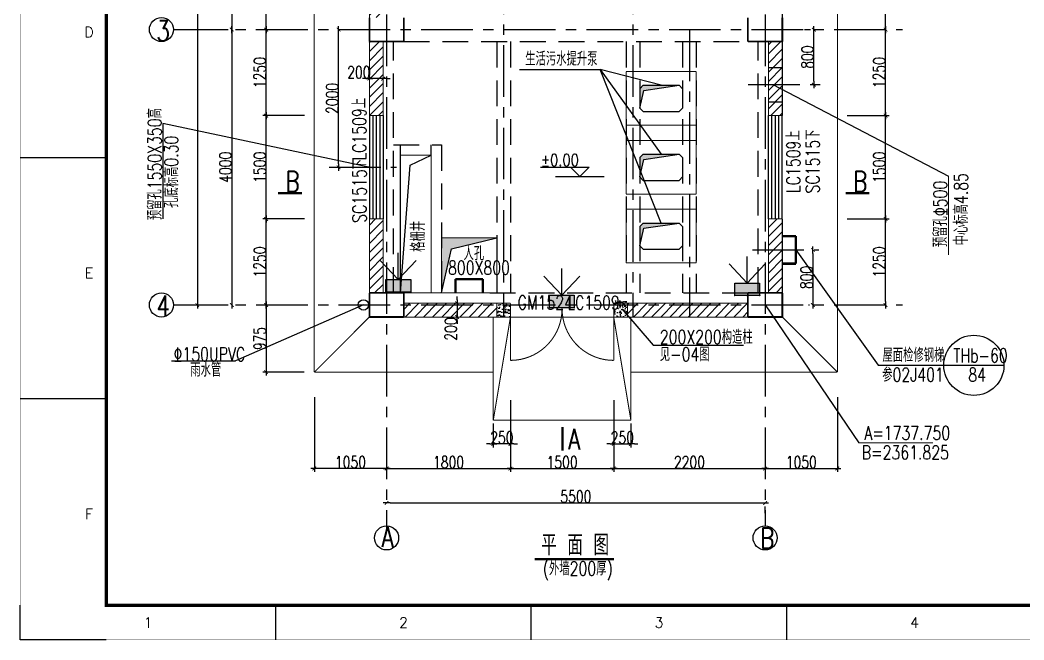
# Model space of a CAD drawing. Extents: x 38792 to 68517, y 3084 to 24109.
# Drawn here: x 38802 to 53388, y 3094 to 12096 of the extents above; entities that cross this region are included whole.
import ezdxf
from ezdxf.enums import TextEntityAlignment as Align

# ---------------------------------------------------------------- set-up
doc = ezdxf.new("R2010")
doc.units = 0
doc.header["$LTSCALE"] = 300
doc.header["$MEASUREMENT"] = 0
doc.header["$PDMODE"] = 34
doc.header["$PDSIZE"] = 3
doc.linetypes.add('CENTER', pattern=[2, 1.25, -0.25, 0.25, -0.25])
doc.linetypes.add('DASHED2', pattern=[0.375, 0.25, -0.125])
doc.layers.get('0').update_dxf_attribs({"color": 8, "linetype": 'CONTINUOUS'})
doc.layers.get('DEFPOINTS').update_dxf_attribs({"color": 8, "linetype": 'CONTINUOUS'})
for name, color, linetype in [('-人员定位', 6, 'CONTINUOUS'), ('CON2', 8, 'CONTINUOUS'), ('supertext', 8, 'CONTINUOUS'), ('实线层', 8, 'CONTINUOUS'), ('池体', 8, 'CONTINUOUS'), ('说明文字', 8, 'CONTINUOUS')]:
    doc.layers.add(name, color=color, linetype=linetype)
doc.styles.add('HZ', font='geditxt.shx', dxfattribs={"width": 0.75, "height": 250, "bigfont": 'hztxt1.shx'})
doc.styles.add('HZ1', font='geditxt.shx', dxfattribs={"width": 0.75, "bigfont": 'hztxt1.shx'})
doc.styles.add('hz2', font='geditxt.shx', dxfattribs={"width": 0.72, "bigfont": 'hztxt1.shx'})
doc.styles.get("Standard").update_dxf_attribs({"font": 'geditxt.shx'})
doc.styles.add('TK', font='geditxt.shx', dxfattribs={"width": 0.75, "bigfont": 'hztxt1.shx'})
doc.dimstyles.get("Standard").update_dxf_attribs({"dimtxt": 0.18, "dimasz": 0.18, "dimexe": 0.18, "dimexo": 0.0625, "dimgap": 0.09, "dimtad": 0, "dimtih": 1, "dimtoh": 1, "dimdec": 4, "dimzin": 0, "dimdsep": 46, "dimtxsty": 'Standard', "dimcen": 0.09, "dimadec": 0, "dimazin": 0, "dimtfac": 1, "dimtdec": 4, "dimtofl": 0, "dimtmove": 0, "dimatfit": 3, "dimfxl": 0, "dimtolj": 1, "dimtzin": 0, "dimarcsym": 0})
pattern_1 = [(310, (-1442.5, 28696.98), (107.58903, 9.41282), [11.25, -123.75]), (5, (-1442.5, 28696.98), (-20.8127, -112.82882), [9, -99]), (259.5486, (-1433.54, 28697.76), (86.7764, -103.41593), [9.56103, -105.17132]), (313.8158, (-1442.5, 28666.98), (160.08616, 24.82785), [16.875, -185.625]), (263.3644, (-1429.16, 28669.05), (140.1994, -146.1177), [14.34154, -157.75695]), (8.8158, (-1442.5, 28666.98), (140.1993, -146.1178), [13.5, -148.5]), (339, (-1427.5, 28674.48), (89.53606, 60.39283), [11.25, -123.75]), (34, (-1427.5, 28674.48), (36.4973, -108.7725), [9, -99]), (288.5486, (-1420.04, 28679.51), (126.0334, -48.37957), [9.56103, -105.17132]), (322.5, (-1442.504, 28696.977), (1.823978, -49.934078), [0, -97.8, 0, -100.5, 0, -99.375]), (352.5, (-1442.504, 28696.977), (39.46043, -59.161757), [0, -57.3, 0, -95.55, 0, -37.875]), (32.5, (-1475.954, 28696.977), (80.073365, 3.38323), [0, -37.5, 0, -117, 0, -155.25]), (42.5, (-1490.954, 28696.98), (87.47793, -15.01575), [0, -48.75, 0, -77.7, 0, -110.25])]
pattern_2 = [(45, (-1435.76, 0), (-66.29126, 66.29126), [])]

# ---------------------------------------------------------------- blocks, each defined once
blk = doc.blocks.new('SGTICK')
blk.add_line((-1, 0), (1, 0))
at = {"const_width": 0.25}
blk.add_lwpolyline([(-0.53, -0.53), (0.53, 0.53)], dxfattribs=at)
blk = doc.blocks.new('*D9')
at = {"layer": 'CON2', "color": 0, "lineweight": -2, "transparency": 16777216}
for p, q in [((45928, 6577), (45928, 5533)), ((44178, 5583), (45878, 5583))]:
    blk.add_line(p, q, dxfattribs=at)
at = {"layer": 'DEFPOINTS', "color": 0, "transparency": 16777216}
for p in [(45928, 6727), (44128, 5583), (45928, 5583)]:
    blk.add_point(p, dxfattribs=at)
at = {"layer": 'CON2', "color": 0, "lineweight": -2, "transparency": 16777216, "xscale": 50, "yscale": 50, "zscale": 50, "rotation": 180}
blk.add_blockref('SGTICK', (44128, 5583), dxfattribs=at)
at = {"layer": 'CON2', "color": 0, "lineweight": -2, "transparency": 16777216, "xscale": 50, "yscale": 50, "zscale": 50}
blk.add_blockref('SGTICK', (45928, 5583), dxfattribs=at)
at = {"layer": 'CON2', "color": 0, "transparency": 16777216, "insert": (45028, 5675), "char_height": 175, "attachment_point": 5, "style": 'HZ1'}
blk.add_mtext('\\A1;1800', dxfattribs=at)
blk = doc.blocks.new('*D10')
at = {"layer": 'CON2', "color": 0, "lineweight": -2, "transparency": 16777216}
for p, q in [((47428, 6577), (47428, 5533)), ((45978, 5583), (47378, 5583))]:
    blk.add_line(p, q, dxfattribs=at)
at = {"layer": 'DEFPOINTS', "color": 0, "transparency": 16777216}
for p in [(45928, 6727), (47428, 6727), (47428, 5583)]:
    blk.add_point(p, dxfattribs=at)
at = {"layer": 'CON2', "color": 0, "lineweight": -2, "transparency": 16777216, "xscale": 50, "yscale": 50, "zscale": 50, "rotation": 180}
blk.add_blockref('SGTICK', (45928, 5583), dxfattribs=at)
at = {"layer": 'CON2', "color": 0, "lineweight": -2, "transparency": 16777216, "xscale": 50, "yscale": 50, "zscale": 50}
blk.add_blockref('SGTICK', (47428, 5583), dxfattribs=at)
at = {"layer": 'CON2', "color": 0, "transparency": 16777216, "insert": (46678, 5675), "char_height": 175, "attachment_point": 5, "style": 'HZ1'}
blk.add_mtext('\\A1;1500', dxfattribs=at)
blk = doc.blocks.new('*D11')
at = {"layer": 'CON2', "color": 0, "lineweight": -2, "transparency": 16777216}
for p, q in [((49628, 5733), (49628, 5633)), ((47478, 5583), (49578, 5583))]:
    blk.add_line(p, q, dxfattribs=at)
at = {"layer": 'DEFPOINTS', "color": 0, "transparency": 16777216}
for p in [(47428, 6727), (49628, 5583), (49628, 5583)]:
    blk.add_point(p, dxfattribs=at)
at = {"layer": 'CON2', "color": 0, "lineweight": -2, "transparency": 16777216, "xscale": 50, "yscale": 50, "zscale": 50, "rotation": 180}
blk.add_blockref('SGTICK', (47428, 5583), dxfattribs=at)
at = {"layer": 'CON2', "color": 0, "lineweight": -2, "transparency": 16777216, "xscale": 50, "yscale": 50, "zscale": 50}
blk.add_blockref('SGTICK', (49628, 5583), dxfattribs=at)
at = {"layer": 'CON2', "color": 0, "transparency": 16777216, "insert": (48528, 5675), "char_height": 175, "attachment_point": 5, "style": 'HZ1'}
blk.add_mtext('\\A1;2200', dxfattribs=at)
blk = doc.blocks.new('*D12')
at = {"layer": 'CON2', "color": 0, "lineweight": -2, "transparency": 16777216}
for p, q in [((50678, 6620), (50678, 5533)), ((49678, 5583), (50628, 5583))]:
    blk.add_line(p, q, dxfattribs=at)
at = {"layer": 'DEFPOINTS', "color": 0, "transparency": 16777216}
for p in [(50678, 6770), (49628, 5583), (50678, 5583)]:
    blk.add_point(p, dxfattribs=at)
at = {"layer": 'CON2', "color": 0, "lineweight": -2, "transparency": 16777216, "xscale": 50, "yscale": 50, "zscale": 50, "rotation": 180}
blk.add_blockref('SGTICK', (49628, 5583), dxfattribs=at)
at = {"layer": 'CON2', "color": 0, "lineweight": -2, "transparency": 16777216, "xscale": 50, "yscale": 50, "zscale": 50}
blk.add_blockref('SGTICK', (50678, 5583), dxfattribs=at)
at = {"layer": 'CON2', "color": 0, "transparency": 16777216, "insert": (50153, 5675), "char_height": 175, "attachment_point": 5, "style": 'HZ1'}
blk.add_mtext('\\A1;1050', dxfattribs=at)
blk = doc.blocks.new('*D13')
at = {"layer": 'CON2', "color": 0, "lineweight": -2, "transparency": 16777216}
for p, q in [((44178, 5083), (49578, 5083)), ((49628, 4933), (49628, 5033))]:
    blk.add_line(p, q, dxfattribs=at)
at = {"layer": 'DEFPOINTS', "color": 0, "transparency": 16777216}
for p in [(44128, 5083), (49628, 5083), (49628, 5083)]:
    blk.add_point(p, dxfattribs=at)
at = {"layer": 'CON2', "color": 0, "lineweight": -2, "transparency": 16777216, "xscale": 50, "yscale": 50, "zscale": 50, "rotation": 180}
blk.add_blockref('SGTICK', (44128, 5083), dxfattribs=at)
at = {"layer": 'CON2', "color": 0, "lineweight": -2, "transparency": 16777216, "xscale": 50, "yscale": 50, "zscale": 50}
blk.add_blockref('SGTICK', (49628, 5083), dxfattribs=at)
at = {"layer": 'CON2', "color": 0, "transparency": 16777216, "insert": (46878, 5175), "char_height": 175, "attachment_point": 5, "style": 'HZ1'}
blk.add_mtext('\\A1;5500', dxfattribs=at)
blk = doc.blocks.new('*D14')
at = {"layer": 'CON2', "color": 0, "lineweight": -2, "transparency": 16777216}
for p, q in [((43078, 6620), (43078, 5533)), ((44078, 5583), (43128, 5583))]:
    blk.add_line(p, q, dxfattribs=at)
at = {"layer": 'DEFPOINTS', "color": 0, "transparency": 16777216}
for p in [(43078, 6770), (43078, 5583), (44128, 5583)]:
    blk.add_point(p, dxfattribs=at)
at = {"layer": 'CON2', "color": 0, "lineweight": -2, "transparency": 16777216, "xscale": 50, "yscale": 50, "zscale": 50, "rotation": 180}
blk.add_blockref('SGTICK', (43078, 5583), dxfattribs=at)
at = {"layer": 'CON2', "color": 0, "lineweight": -2, "transparency": 16777216, "xscale": 50, "yscale": 50, "zscale": 50}
blk.add_blockref('SGTICK', (44128, 5583), dxfattribs=at)
at = {"layer": 'CON2', "color": 0, "transparency": 16777216, "insert": (43603, 5675), "char_height": 175, "attachment_point": 5, "style": 'HZ1'}
blk.add_mtext('\\A1;1050', dxfattribs=at)
blk = doc.blocks.new('*D15')
at = {"layer": 'CON2', "color": 0, "lineweight": -2, "transparency": 16777216}
for p, q in [((45678, 6235), (45678, 5889)), ((45628, 5939), (45578, 5939)), ((45928, 5939), (45678, 5939)), ((45978, 5939), (46028, 5939))]:
    blk.add_line(p, q, dxfattribs=at)
at = {"layer": 'DEFPOINTS', "color": 0, "transparency": 16777216}
for p in [(45678, 6385), (45928, 6113), (45678, 5939)]:
    blk.add_point(p, dxfattribs=at)
at = {"layer": 'CON2', "color": 0, "lineweight": -2, "transparency": 16777216, "xscale": 50, "yscale": 50, "zscale": 50}
blk.add_blockref('SGTICK', (45678, 5939), dxfattribs=at)
at = {"layer": 'CON2', "color": 0, "lineweight": -2, "transparency": 16777216, "xscale": 50, "yscale": 50, "zscale": 50, "rotation": 180}
blk.add_blockref('SGTICK', (45928, 5939), dxfattribs=at)
at = {"layer": 'CON2', "color": 0, "transparency": 16777216, "insert": (45803, 6031), "char_height": 175, "attachment_point": 5, "style": 'HZ1'}
blk.add_mtext('\\A1;250', dxfattribs=at)
blk = doc.blocks.new('*D16')
at = {"layer": 'CON2', "color": 0, "lineweight": -2, "transparency": 16777216}
for p, q in [((47678, 6235), (47678, 5889)), ((47378, 5939), (47328, 5939)), ((47428, 5939), (47678, 5939)), ((47728, 5939), (47778, 5939))]:
    blk.add_line(p, q, dxfattribs=at)
at = {"layer": 'DEFPOINTS', "color": 0, "transparency": 16777216}
for p in [(47678, 6385), (47428, 6113), (47678, 5939)]:
    blk.add_point(p, dxfattribs=at)
at = {"layer": 'CON2', "color": 0, "lineweight": -2, "transparency": 16777216, "xscale": 50, "yscale": 50, "zscale": 50}
blk.add_blockref('SGTICK', (47428, 5939), dxfattribs=at)
at = {"layer": 'CON2', "color": 0, "lineweight": -2, "transparency": 16777216, "xscale": 50, "yscale": 50, "zscale": 50, "rotation": 180}
blk.add_blockref('SGTICK', (47678, 5939), dxfattribs=at)
at = {"layer": 'CON2', "color": 0, "transparency": 16777216, "insert": (47553, 6031), "char_height": 175, "attachment_point": 5, "style": 'HZ1'}
blk.add_mtext('\\A1;250', dxfattribs=at)
blk = doc.blocks.new('*D25')
at = {"layer": 'CON2', "color": 0, "lineweight": -2, "transparency": 16777216}
for p, q in [((42936, 9208), (42328, 9208)), ((42378, 8008), (42378, 9158))]:
    blk.add_line(p, q, dxfattribs=at)
at = {"layer": 'DEFPOINTS', "color": 0, "transparency": 16777216}
for p in [(42378, 9208), (43086, 9208), (42378, 7958)]:
    blk.add_point(p, dxfattribs=at)
at = {"layer": 'CON2', "color": 0, "lineweight": -2, "transparency": 16777216, "xscale": 50, "yscale": 50, "zscale": 50}
for p, rotation in [((42378, 9208), 90), ((42378, 7958), 270)]:
    blk.add_blockref('SGTICK', p, dxfattribs=dict(at, rotation=rotation))
at = {"layer": 'CON2', "color": 0, "transparency": 16777216, "insert": (42286, 8583), "char_height": 175, "attachment_point": 5, "rotation": 90, "style": 'HZ1'}
blk.add_mtext('\\A1;1250', dxfattribs=at)
blk = doc.blocks.new('*D26')
at = {"layer": 'CON2', "color": 0, "lineweight": -2, "transparency": 16777216}
for p, q in [((42936, 10708), (42328, 10708)), ((42378, 9258), (42378, 10658))]:
    blk.add_line(p, q, dxfattribs=at)
at = {"layer": 'DEFPOINTS', "color": 0, "transparency": 16777216}
for p in [(42378, 10708), (43086, 10708), (43086, 9208)]:
    blk.add_point(p, dxfattribs=at)
at = {"layer": 'CON2', "color": 0, "lineweight": -2, "transparency": 16777216, "xscale": 50, "yscale": 50, "zscale": 50}
for p, rotation in [((42378, 10708), 90), ((42378, 9208), 270)]:
    blk.add_blockref('SGTICK', p, dxfattribs=dict(at, rotation=rotation))
at = {"layer": 'CON2', "color": 0, "transparency": 16777216, "insert": (42286, 9958), "char_height": 175, "attachment_point": 5, "rotation": 90, "style": 'HZ1'}
blk.add_mtext('\\A1;1500', dxfattribs=at)
blk = doc.blocks.new('*D27')
at = {"layer": 'CON2', "color": 0, "lineweight": -2, "transparency": 16777216}
for p, q in [((42228, 11958), (42328, 11958)), ((42378, 10758), (42378, 11908))]:
    blk.add_line(p, q, dxfattribs=at)
at = {"layer": 'DEFPOINTS', "color": 0, "transparency": 16777216}
for p in [(42378, 11958), (42378, 11958), (43086, 10708)]:
    blk.add_point(p, dxfattribs=at)
at = {"layer": 'CON2', "color": 0, "lineweight": -2, "transparency": 16777216, "xscale": 50, "yscale": 50, "zscale": 50}
for p, rotation in [((42378, 11958), 90), ((42378, 10708), 270)]:
    blk.add_blockref('SGTICK', p, dxfattribs=dict(at, rotation=rotation))
at = {"layer": 'CON2', "color": 0, "transparency": 16777216, "insert": (42286, 11333), "char_height": 175, "attachment_point": 5, "rotation": 90, "style": 'HZ1'}
blk.add_mtext('\\A1;1250', dxfattribs=at)
blk = doc.blocks.new('*D28')
at = {"layer": 'CON2', "color": 0, "lineweight": -2, "transparency": 16777216}
for p, q in [((42936, 13208), (42328, 13208)), ((42378, 12008), (42378, 13158))]:
    blk.add_line(p, q, dxfattribs=at)
at = {"layer": 'DEFPOINTS', "color": 0, "transparency": 16777216}
for p in [(42378, 13208), (43086, 13208), (42378, 11958)]:
    blk.add_point(p, dxfattribs=at)
at = {"layer": 'CON2', "color": 0, "lineweight": -2, "transparency": 16777216, "xscale": 50, "yscale": 50, "zscale": 50}
for p, rotation in [((42378, 13208), 90), ((42378, 11958), 270)]:
    blk.add_blockref('SGTICK', p, dxfattribs=dict(at, rotation=rotation))
at = {"layer": 'CON2', "color": 0, "transparency": 16777216, "insert": (42286, 12583), "char_height": 175, "attachment_point": 5, "rotation": 90, "style": 'HZ1'}
blk.add_mtext('\\A1;1250', dxfattribs=at)
blk = doc.blocks.new('*D35')
at = {"layer": 'CON2', "color": 0, "lineweight": -2, "transparency": 16777216}
for p, q in [((42378, 7908), (42378, 7033)), ((42928, 6983), (42328, 6983))]:
    blk.add_line(p, q, dxfattribs=at)
at = {"layer": 'DEFPOINTS', "color": 0, "transparency": 16777216}
for p in [(42378, 7958), (42378, 6983), (43078, 6983)]:
    blk.add_point(p, dxfattribs=at)
at = {"layer": 'CON2', "color": 0, "lineweight": -2, "transparency": 16777216, "xscale": 50, "yscale": 50, "zscale": 50}
for p, rotation in [((42378, 7958), 90), ((42378, 6983), 270)]:
    blk.add_blockref('SGTICK', p, dxfattribs=dict(at, rotation=rotation))
at = {"layer": 'CON2', "color": 0, "transparency": 16777216, "insert": (42286, 7471), "char_height": 175, "attachment_point": 5, "rotation": 90, "style": 'HZ1'}
blk.add_mtext('\\A1;975', dxfattribs=at)
blk = doc.blocks.new('*D37')
at = {"layer": 'CON2', "color": 0, "lineweight": -2, "transparency": 16777216}
for p, q in [((41878, 15908), (41878, 12008)), ((41728, 11958), (41828, 11958))]:
    blk.add_line(p, q, dxfattribs=at)
at = {"layer": 'DEFPOINTS', "color": 0, "transparency": 16777216}
for p in [(41878, 15958), (41878, 11958), (41878, 11958)]:
    blk.add_point(p, dxfattribs=at)
at = {"layer": 'CON2', "color": 0, "lineweight": -2, "transparency": 16777216, "xscale": 50, "yscale": 50, "zscale": 50}
for p, rotation in [((41878, 15958), 90), ((41878, 11958), 270)]:
    blk.add_blockref('SGTICK', p, dxfattribs=dict(at, rotation=rotation))
at = {"layer": 'CON2', "color": 0, "transparency": 16777216, "insert": (41786, 13958), "char_height": 175, "attachment_point": 5, "rotation": 90, "style": 'HZ1'}
blk.add_mtext('\\A1;4000', dxfattribs=at)
blk = doc.blocks.new('*D38')
at = {"layer": 'CON2', "color": 0, "lineweight": -2, "transparency": 16777216}
for p, q in [((41878, 11908), (41878, 8008)), ((41728, 7958), (41828, 7958))]:
    blk.add_line(p, q, dxfattribs=at)
at = {"layer": 'DEFPOINTS', "color": 0, "transparency": 16777216}
for p in [(41878, 11958), (41878, 7958), (41878, 7958)]:
    blk.add_point(p, dxfattribs=at)
at = {"layer": 'CON2', "color": 0, "lineweight": -2, "transparency": 16777216, "xscale": 50, "yscale": 50, "zscale": 50}
for p, rotation in [((41878, 11958), 90), ((41878, 7958), 270)]:
    blk.add_blockref('SGTICK', p, dxfattribs=dict(at, rotation=rotation))
at = {"layer": 'CON2', "color": 0, "transparency": 16777216, "insert": (41786, 9958), "char_height": 175, "attachment_point": 5, "rotation": 90, "style": 'HZ1'}
blk.add_mtext('\\A1;4000', dxfattribs=at)
blk = doc.blocks.new('*D39')
at = {"layer": 'CON2', "color": 0, "lineweight": -2, "transparency": 16777216}
for p, q in [((41378, 19908), (41378, 8008)), ((41228, 7958), (41328, 7958))]:
    blk.add_line(p, q, dxfattribs=at)
at = {"layer": 'DEFPOINTS', "color": 0, "transparency": 16777216}
for p in [(41378, 19958), (41378, 7958), (41378, 7958)]:
    blk.add_point(p, dxfattribs=at)
at = {"layer": 'CON2', "color": 0, "lineweight": -2, "transparency": 16777216, "xscale": 50, "yscale": 50, "zscale": 50}
for p, rotation in [((41378, 19958), 90), ((41378, 7958), 270)]:
    blk.add_blockref('SGTICK', p, dxfattribs=dict(at, rotation=rotation))
at = {"layer": 'CON2', "color": 0, "transparency": 16777216, "insert": (41286, 13958), "char_height": 175, "attachment_point": 5, "rotation": 90, "style": 'HZ1'}
blk.add_mtext('\\A1;12000', dxfattribs=at)
blk = doc.blocks.new('*D40')
at = {"layer": 'CON2', "color": 0, "lineweight": -2, "transparency": 16777216}
for p, q in [((50819, 9208), (51428, 9208)), ((51378, 8008), (51378, 9158))]:
    blk.add_line(p, q, dxfattribs=at)
at = {"layer": 'DEFPOINTS', "color": 0, "transparency": 16777216}
for p in [(50669, 9208), (51378, 9208), (51378, 7958)]:
    blk.add_point(p, dxfattribs=at)
at = {"layer": 'CON2', "color": 0, "lineweight": -2, "transparency": 16777216, "xscale": 50, "yscale": 50, "zscale": 50}
for p, rotation in [((51378, 9208), 90), ((51378, 7958), 270)]:
    blk.add_blockref('SGTICK', p, dxfattribs=dict(at, rotation=rotation))
at = {"layer": 'CON2', "color": 0, "transparency": 16777216, "insert": (51286, 8583), "char_height": 175, "attachment_point": 5, "rotation": 90, "style": 'HZ1'}
blk.add_mtext('\\A1;1250', dxfattribs=at)
blk = doc.blocks.new('*D41')
at = {"layer": 'CON2', "color": 0, "lineweight": -2, "transparency": 16777216}
for p, q in [((50819, 10708), (51428, 10708)), ((51378, 9258), (51378, 10658))]:
    blk.add_line(p, q, dxfattribs=at)
at = {"layer": 'DEFPOINTS', "color": 0, "transparency": 16777216}
for p in [(50669, 10708), (51378, 10708), (50669, 9208)]:
    blk.add_point(p, dxfattribs=at)
at = {"layer": 'CON2', "color": 0, "lineweight": -2, "transparency": 16777216, "xscale": 50, "yscale": 50, "zscale": 50}
for p, rotation in [((51378, 10708), 90), ((51378, 9208), 270)]:
    blk.add_blockref('SGTICK', p, dxfattribs=dict(at, rotation=rotation))
at = {"layer": 'CON2', "color": 0, "transparency": 16777216, "insert": (51286, 9958), "char_height": 175, "attachment_point": 5, "rotation": 90, "style": 'HZ1'}
blk.add_mtext('\\A1;1500', dxfattribs=at)
blk = doc.blocks.new('*D42')
at = {"layer": 'CON2', "color": 0, "lineweight": -2, "transparency": 16777216}
for p, q in [((51228, 11958), (51328, 11958)), ((51378, 10758), (51378, 11908))]:
    blk.add_line(p, q, dxfattribs=at)
at = {"layer": 'DEFPOINTS', "color": 0, "transparency": 16777216}
for p in [(51378, 11958), (51378, 11958), (50669, 10708)]:
    blk.add_point(p, dxfattribs=at)
at = {"layer": 'CON2', "color": 0, "lineweight": -2, "transparency": 16777216, "xscale": 50, "yscale": 50, "zscale": 50}
for p, rotation in [((51378, 11958), 90), ((51378, 10708), 270)]:
    blk.add_blockref('SGTICK', p, dxfattribs=dict(at, rotation=rotation))
at = {"layer": 'CON2', "color": 0, "transparency": 16777216, "insert": (51286, 11333), "char_height": 175, "attachment_point": 5, "rotation": 90, "style": 'HZ1'}
blk.add_mtext('\\A1;1250', dxfattribs=at)
blk = doc.blocks.new('*D43')
at = {"layer": 'CON2', "color": 0, "lineweight": -2, "transparency": 16777216}
for p, q in [((50819, 13208), (51428, 13208)), ((51378, 12008), (51378, 13158))]:
    blk.add_line(p, q, dxfattribs=at)
at = {"layer": 'DEFPOINTS', "color": 0, "transparency": 16777216}
for p in [(50669, 13208), (51378, 13208), (51378, 11958)]:
    blk.add_point(p, dxfattribs=at)
at = {"layer": 'CON2', "color": 0, "lineweight": -2, "transparency": 16777216, "xscale": 50, "yscale": 50, "zscale": 50}
for p, rotation in [((51378, 13208), 90), ((51378, 11958), 270)]:
    blk.add_blockref('SGTICK', p, dxfattribs=dict(at, rotation=rotation))
at = {"layer": 'CON2', "color": 0, "transparency": 16777216, "insert": (51286, 12583), "char_height": 175, "attachment_point": 5, "rotation": 90, "style": 'HZ1'}
blk.add_mtext('\\A1;1250', dxfattribs=at)
blk = doc.blocks.new('GEDI_WK_A2')
at = {"color": 3}
for p, q in [((25, 140), (0, 140)), ((25, 70), (0, 70)), ((0, 0), (0, 10)), ((0, 0), (0, 10)), ((74.25, 0), (74.25, 10)), ((148.5, 0), (148.5, 10)), ((222.75, 0), (222.75, 10)), ((25, 0), (0, 0)), ((25, 0), (0, 0))]:
    blk.add_line(p, q, dxfattribs=at)
for points, const_width in [([(0, 0), (594, 0), (594, 420), (0, 420)], 0.1), ([(25, 10), (584, 10), (584, 410), (25, 410)], 1)]:
    blk.add_lwpolyline(points, close=True, dxfattribs=dict(at, const_width=const_width))
for s, p in [('D', (20, 175)), ('E', (20, 105)), ('F', (20, 35))]:
    blk.add_text(s, height=3, dxfattribs=at).set_placement(p, align=Align.CENTER)
for s, p in [('1', (37.12, 5)), ('2', (111.38, 5)), ('3', (185.62, 5)), ('4', (259.88, 5))]:
    blk.add_text(s, height=3, dxfattribs=at).set_placement(p, align=Align.MIDDLE)
blk = doc.blocks.new('CEEC_TK_A2')
blk.add_blockref('GEDI_WK_A2', (0, 0))
at = {"style": 'TK', "width": 0.85}
for tag, height, p in [('PROJECTNAME', 4.75, (529, 44)), ('PHASE', 4, (571, 44)), ('DRAWINGNAME', 4.75, (539, 31))]:
    blk.add_attdef(tag, text='', height=height, dxfattribs=at).set_placement(p, align=Align.MIDDLE_CENTER)
for tag, p, height in [('APPROVE', (416, 32.75), 3.5), ('DESIGN', (461, 32.75), 3.5), ('REVIEW1', (416, 25.75), 3.5), ('DRAW', (461, 25.75), 3.5), ('REVIEW2', (416, 18.75), 3.5), ('PROPORTION', (461, 18.75), 3.5), ('DRAWINGNUMBER', (511, 18.5), 4), ('CHECK', (416, 11.75), 3.5), ('DATE', (461, 11.75), 3.5), ('VERSION', (577, 11.75), 3.5)]:
    blk.add_attdef(tag, p, '', height=height, dxfattribs=at)
blk = doc.blocks.new('*D55')
at = {"layer": 'CON2', "color": 0, "lineweight": -2, "transparency": 16777216}
for p, q in [((50322, 8708), (50322, 8008)), ((50259, 7958), (50272, 7958))]:
    blk.add_line(p, q, dxfattribs=at)
at = {"layer": 'DEFPOINTS', "color": 0, "transparency": 16777216}
for p in [(50409, 8758), (50322, 7958), (50409, 7958)]:
    blk.add_point(p, dxfattribs=at)
at = {"layer": 'CON2', "color": 0, "lineweight": -2, "transparency": 16777216, "xscale": 50, "yscale": 50, "zscale": 50}
for p, rotation in [((50322, 8758), 90), ((50322, 7958), 270)]:
    blk.add_blockref('SGTICK', p, dxfattribs=dict(at, rotation=rotation))
at = {"layer": 'CON2', "color": 0, "transparency": 16777216, "insert": (50230, 8358), "char_height": 175, "attachment_point": 5, "rotation": 90, "style": 'HZ1'}
blk.add_mtext('\\A1;800', dxfattribs=at)
blk = doc.blocks.new('*D60')
at = {"layer": 'CON2', "color": 0, "lineweight": -2, "transparency": 16777216}
for p, q in [((43430, 10008), (43430, 11908)), ((43442, 11958), (43480, 11958))]:
    blk.add_line(p, q, dxfattribs=at)
at = {"layer": 'DEFPOINTS', "color": 0, "transparency": 16777216}
for p in [(43292, 11958), (43430, 11958), (43292, 9958)]:
    blk.add_point(p, dxfattribs=at)
at = {"layer": 'CON2', "color": 0, "lineweight": -2, "transparency": 16777216, "xscale": 50, "yscale": 50, "zscale": 50}
for p, rotation in [((43430, 11958), 90), ((43430, 9958), 270)]:
    blk.add_blockref('SGTICK', p, dxfattribs=dict(at, rotation=rotation))
at = {"layer": 'CON2', "color": 0, "transparency": 16777216, "insert": (43338, 10958), "char_height": 175, "attachment_point": 5, "rotation": 90, "style": 'HZ1'}
blk.add_mtext('\\A1;2000', dxfattribs=at)
blk = doc.blocks.new('*D62')
at = {"layer": 'CON2', "color": 0, "lineweight": -2, "transparency": 16777216}
for p, q in [((50202, 11958), (50285, 11958)), ((50335, 11208), (50335, 11908))]:
    blk.add_line(p, q, dxfattribs=at)
at = {"layer": 'DEFPOINTS', "color": 0, "transparency": 16777216}
for p in [(50335, 11958), (50352, 11958), (50352, 11158)]:
    blk.add_point(p, dxfattribs=at)
at = {"layer": 'CON2', "color": 0, "lineweight": -2, "transparency": 16777216, "xscale": 50, "yscale": 50, "zscale": 50}
for p, rotation in [((50335, 11958), 90), ((50335, 11158), 270)]:
    blk.add_blockref('SGTICK', p, dxfattribs=dict(at, rotation=rotation))
at = {"layer": 'CON2', "color": 0, "transparency": 16777216, "insert": (50243, 11558), "char_height": 175, "attachment_point": 5, "rotation": 90, "style": 'HZ1'}
blk.add_mtext('\\A1;800', dxfattribs=at)
blk = doc.blocks.new('定位基站')
at = {"layer": '-人员定位', "ltscale": 0.01}
h = blk.add_hatch(color=256, dxfattribs=at)
h.dxf.hatch_style = 1
h.paths.add_polyline_path([(406524, 477798), (406524, 477617), (406162, 477617), (406162, 477798)])
at = {"layer": '-人员定位', "color": 6}
for p, q in [((406343, 477798), (406343, 478186)), ((406343, 477798), (406082, 478077)), ((406343, 477798), (406604, 478077)), ((406343, 477995), (406343, 477995)), ((406162, 477798), (406524, 477798)), ((406162, 477617), (406162, 477798)), ((406524, 477798), (406524, 477617)), ((406524, 477617), (406162, 477617))]:
    blk.add_line(p, q, dxfattribs=at)
for p in [(406343, 477798), (406162, 477617), (406343, 477617), (406524, 477617)]:
    blk.add_point(p, dxfattribs=at)

msp = doc.modelspace()

# ---------------------------------------------------------------- hatches: boundary and pattern name
at = {"layer": 'CON2'}
h = msp.add_hatch(dxfattribs=at)
h.set_pattern_fill('ANSI31', color=256, scale=750, style=0)
h.set_pattern_definition(pattern_2)
h.paths.add_polyline_path([(44077.59145, 18708.14178), (44077.59145, 19783.14178), (43877.59145, 19783.14178), (43877.59145, 18708.14178)])
h.paths.add_polyline_path([(44077.59145, 16133.14178), (44077.59145, 17208.14178), (43877.59145, 17208.14178), (43877.59145, 16133.14178)])
h.paths.add_polyline_path([(44077.59145, 14708.14178), (44077.59145, 15783.14178), (43877.59145, 15783.14178), (43877.59145, 14708.14178)])
h.paths.add_polyline_path([(44077.59145, 12133.14178), (44077.59145, 13208.14178), (43877.59145, 13208.14178), (43877.59145, 12133.14178)])
h.paths.add_polyline_path([(44077.59145, 10708.14178), (44077.59145, 11783.14178), (43877.59145, 11783.14178), (43877.59145, 10708.14178)])
h.paths.add_polyline_path([(44077.59145, 8133.14178), (44077.59145, 9208.14178), (43877.59145, 9208.14178), (43877.59145, 8133.14178)])
h = msp.add_hatch(dxfattribs=at)
h.set_pattern_fill('ANSI31', color=256, scale=750, style=0)
h.set_pattern_definition(pattern_2)
h.paths.add_polyline_path([(49677.59145, 9208.14178), (49677.59145, 8133.14178), (49877.59145, 8133.14178), (49877.59145, 9208.14178)])
h.paths.add_polyline_path([(49677.59145, 11783.14178), (49677.59145, 10708.14178), (49877.59145, 10708.14178), (49877.59145, 11783.14178)])
h = msp.add_hatch(color=256, dxfattribs=at)
h.paths.add_polyline_path([(47807.59145, 10818.14178), (47838.91257, 10958.14178), (47807.59145, 10958.14178)])
h.paths.add_polyline_path([(48377.59145, 11148.14178), (47857.59145, 11148.14178), (47807.59145, 11098.14178), (47807.59145, 10958.14178), (47838.91257, 10958.14178), (47864.32352, 11071.72434)])
h = msp.add_hatch(color=256, dxfattribs=at)
h.paths.add_polyline_path([(47838.91257, 9958.14178), (47807.59145, 9958.14178), (47807.59145, 9818.14178)])
h.paths.add_polyline_path([(48377.59145, 10148.14178), (47857.59145, 10148.14178), (47807.59145, 10098.14178), (47807.59145, 9958.14178), (47838.91257, 9958.14178), (47864.32352, 10071.72434)])
h = msp.add_hatch(color=256, dxfattribs=at)
h.paths.add_polyline_path([(47838.91257, 8958.14178), (47807.59145, 8958.14178), (47807.59145, 8818.14178)])
h.paths.add_polyline_path([(48377.59145, 9148.14178), (47857.59145, 9148.14178), (47807.59145, 9098.14178), (47807.59145, 8958.14178), (47838.91257, 8958.14178), (47864.32352, 9071.72434)])
h = msp.add_hatch(color=256, dxfattribs=at)
h.paths.add_polyline_path([(45386.69224, 8933.14178), (44927.59145, 8933.14178), (44927.59145, 8133.14178), (45072.98975, 8773.7413), (45353.76263, 8842.11162)])
h.paths.add_polyline_path([(45727.59145, 8933.14178), (45386.69224, 8933.14178), (45353.76263, 8842.11162)])
h = msp.add_hatch(dxfattribs=at)
h.set_pattern_fill('AR-CONC', color=256, scale=15, style=0)
h.set_pattern_definition(pattern_1)
h.paths.add_polyline_path([(47627.59145, 7958.14178), (47627.59145, 7783.14178), (47427.59145, 7783.14178), (47427.59145, 7958.14178)])
h.paths.add_polyline_path([(47627.59145, 8023.14178), (47627.59145, 7958.14178), (47427.59145, 7958.14178), (47427.59145, 8023.14178)])
h = msp.add_hatch(dxfattribs=at)
h.set_pattern_fill('ANSI31', color=256, scale=750, style=0)
h.set_pattern_definition(pattern_2)
h.paths.add_polyline_path([(44377.59145, 7958.14178), (44377.59145, 7783.14178), (45727.59145, 7783.14178), (45727.59145, 7958.14178)])
h.paths.add_polyline_path([(45727.59145, 7983.14178), (44377.59145, 7983.14178), (44377.59145, 7958.14178), (45727.59145, 7958.14178)])
h = msp.add_hatch(dxfattribs=at)
h.set_pattern_fill('AR-CONC', color=256, scale=15, style=0)
h.set_pattern_definition(pattern_1)
h.paths.add_polyline_path([(45727.59145, 7783.14178), (45727.59145, 7958.14178), (45927.59145, 7958.14178), (45927.59145, 7783.14178)])
h.paths.add_polyline_path([(45927.59145, 7983.14178), (45727.59145, 7983.14178), (45727.59145, 7958.14178), (45927.59145, 7958.14178)])
h = msp.add_hatch(dxfattribs=at)
h.set_pattern_fill('ANSI31', color=256, scale=750, style=0)
h.set_pattern_definition(pattern_2)
h.paths.add_polyline_path([(47627.59145, 7958.14178), (47627.59145, 7783.14178), (49377.59145, 7783.14178), (49377.59145, 7958.14178)])
h.paths.add_polyline_path([(49377.59145, 7983.14178), (47627.59145, 7983.14178), (47627.59145, 7958.14178), (49377.59145, 7958.14178)])

# ---------------------------------------------------------------- linework, layer by layer
for p, q in [((40877.15809, 10593.71797), (40877.15809, 9211.0098)), ((46363.91962, 9960.02061), (47072.35853, 9960.02061)), ((46936.91249, 9824.57457), (47072.35853, 9960.02061)), ((46582.69304, 9824.57457), (47291.13195, 9824.57457))]:
    msp.add_line(p, q)
at = {"layer": 'CON2', "linetype": 'CENTER', "ltscale": 2}
for p, q in [((44127.59145, 22977.03107), (44127.59145, 4723.26322)), ((49627.59145, 22977.03107), (49627.59145, 4750.17881)), ((45827.59145, 20133.14178), (45827.59145, 7783.14178)), ((47707.59145, 20133.14178), (47707.59145, 7783.14178)), ((41031.39894, 11958.14178), (51624.96574, 11958.14178)), ((48527.59145, 11958.14178), (48527.59145, 7783.14178)), ((49381.09791, 11158.14178), (50425.85833, 11158.14178)), ((43291.75403, 9958.14178), (44270.9997, 9958.14178)), ((49442.26268, 8758.14178), (50408.9752, 8758.14178)), ((41031.39894, 7958.14178), (51624.96574, 7958.14178))]:
    msp.add_line(p, q, dxfattribs=at)
at = {"layer": 'CON2'}
for p, q in [((43877.59145, 11395.64178), (43877.59145, 11295.64178)), ((46059.87797, 11379.9265), (47232.9396, 11379.9265)), ((48117.59145, 11148.14178), (47232.9396, 11379.9265)), ((47232.9396, 11379.9265), (48117.59145, 10148.14178)), ((48117.59145, 9148.14178), (47232.9396, 11379.9265)), ((49677.59145, 11408.14178), (49877.59145, 11408.14178)), ((43827.59145, 11245.64178), (43777.59145, 11245.64178)), ((44077.59145, 11245.64178), (43877.59145, 11245.64178)), ((44127.59145, 11245.64178), (44177.59145, 11245.64178)), ((47807.59145, 11098.14178), (47857.59145, 11148.14178)), ((47807.59145, 11098.14178), (47807.59145, 10818.14178)), ((47857.59145, 11148.14178), (48377.59145, 11148.14178)), ((47864.32352, 11071.72434), (48377.59145, 11148.14178)), ((48427.59145, 11098.14178), (48377.59145, 11148.14178)), ((48427.59145, 11098.14178), (48427.59145, 10818.14178)), ((49738.65049, 11158.14178), (52290.3992, 9829.67381)), ((47807.59145, 10818.14178), (47864.32352, 11071.72434)), ((47807.59145, 10818.14178), (47857.59145, 10768.14178)), ((48427.59145, 10818.14178), (48377.59145, 10768.14178)), ((49677.59145, 10908.14178), (49877.59145, 10908.14178)), ((43877.59145, 10708.14178), (43877.59145, 9208.14178)), ((43927.59145, 10708.14178), (43927.59145, 9208.14178)), ((43977.59145, 10708.14178), (43977.59145, 9208.14178)), ((44027.59145, 10708.14178), (44027.59145, 9208.14178)), ((44077.59145, 10708.14178), (44077.59145, 9208.14178)), ((44127.59145, 10757.86707), (44127.59145, 10657.86707)), ((47857.59145, 10768.14178), (48377.59145, 10768.14178)), ((49677.59145, 9208.14178), (49677.59145, 10708.14178)), ((49727.59145, 9208.14178), (49727.59145, 10708.14178)), ((49777.59145, 9208.14178), (49777.59145, 10708.14178)), ((49827.59145, 9208.14178), (49827.59145, 10708.14178)), ((49877.59145, 9208.14178), (49877.59145, 10708.14178)), ((43937.59145, 9944.66704), (40877.15809, 10593.71797)), ((44327.59145, 10133.14178), (44327.59145, 10283.14178)), ((44777.59145, 10133.14178), (44777.59145, 10283.14178)), ((44469.63611, 9989.46197), (44777.59145, 10133.14178)), ((47807.59145, 10098.14178), (47857.59145, 10148.14178)), ((47807.59145, 10098.14178), (47807.59145, 9818.14178)), ((47807.59145, 9818.14178), (47864.32352, 10071.72434)), ((47857.59145, 10148.14178), (48377.59145, 10148.14178)), ((47864.32352, 10071.72434), (48377.59145, 10148.14178)), ((48427.59145, 10098.14178), (48377.59145, 10148.14178)), ((48427.59145, 10098.14178), (48427.59145, 9818.14178)), ((44327.59145, 8133.14178), (44469.63611, 9989.46197)), ((46801.46645, 9960.02061), (46936.91249, 9824.57457)), ((47807.59145, 9818.14178), (47857.59145, 9768.14178)), ((48427.59145, 9818.14178), (48377.59145, 9768.14178)), ((47857.59145, 9768.14178), (48377.59145, 9768.14178)), ((47807.59145, 9098.14178), (47857.59145, 9148.14178)), ((47807.59145, 9098.14178), (47807.59145, 8818.14178)), ((47807.59145, 8818.14178), (47864.32352, 9071.72434)), ((47857.59145, 9148.14178), (48377.59145, 9148.14178)), ((47864.32352, 9071.72434), (48377.59145, 9148.14178)), ((48427.59145, 9098.14178), (48377.59145, 9148.14178)), ((48427.59145, 9098.14178), (48427.59145, 8818.14178)), ((45072.98975, 8773.7413), (45727.59145, 8933.14178)), ((44927.59145, 8133.14178), (45072.98975, 8773.7413)), ((47807.59145, 8818.14178), (47857.59145, 8768.14178)), ((47857.59145, 8768.14178), (48377.59145, 8768.14178)), ((48427.59145, 8818.14178), (48377.59145, 8768.14178)), ((50074.57773, 8758.14178), (51268.88357, 7082.02952)), ((45152.59145, 8033.14178), (45152.59145, 8083.14178)), ((43791.15572, 7958.14178), (41930.32508, 7144.50818)), ((45152.59145, 7983.14178), (45152.59145, 7783.14178)), ((47556.01598, 7893.50497), (48001.52026, 7375.7189)), ((49627.59145, 7958.14178), (50991.47695, 5954.9023)), ((45002.59145, 7783.14178), (45102.59145, 7783.14178)), ((45152.59145, 7733.14178), (45152.59145, 7683.14178))]:
    msp.add_line(p, q, dxfattribs=at)
for points, const_width in [([(43077.59145, 6983.14178), (43077.59145, 20933.14178)], 15), ([(50677.59145, 6983.14178), (50677.59145, 20933.14178)], 15), ([(43877.59145, 10708.14178), (43877.59145, 13208.14178)], 15), ([(49877.59145, 10708.14178), (49877.59145, 13208.14178)], 15), ([(43877.59145, 12133.14178), (43877.59145, 11783.14178)], 25), ([(44377.59145, 12133.14178), (44377.59145, 11783.14178)], 25), ([(49377.59145, 12133.14178), (49377.59145, 11783.14178)], 25), ([(49877.59145, 12133.14178), (49877.59145, 11783.14178)], 25), ([(43877.59145, 11783.14178), (44377.59145, 11783.14178)], 25), ([(44077.59145, 10708.14178), (44077.59145, 11783.14178)], 15), ([(49377.59145, 11783.14178), (49877.59145, 11783.14178)], 25), ([(49677.59145, 10708.14178), (49677.59145, 11783.14178)], 15), ([(47607.59145, 11348.14178), (47607.59145, 10568.14178)], 15), ([(47607.59145, 11348.14178), (48627.59145, 11348.14178)], 15), ([(48627.59145, 11348.14178), (48627.59145, 10568.14178)], 15), ([(43877.59145, 10708.14178), (44077.59145, 10708.14178)], 15), ([(49677.59145, 10708.14178), (49877.59145, 10708.14178)], 15), ([(47607.59145, 10568.14178), (48627.59145, 10568.14178)], 15), ([(47607.59145, 10348.14178), (47607.59145, 9568.14178)], 15), ([(47607.59145, 10348.14178), (48627.59145, 10348.14178)], 15), ([(48627.59145, 10348.14178), (48627.59145, 9568.14178)], 15), ([(44327.59145, 10133.14178), (44777.59145, 10133.14178)], 15), ([(44327.59145, 10133.14178), (44327.59145, 8133.14178)], 15), ([(44777.59145, 10133.14178), (44777.59145, 8133.14178)], 15), ([(42896.86742, 9580.93948), (42550.20425, 9580.93948)], 35), ([(47607.59145, 9568.14178), (48627.59145, 9568.14178)], 15), ([(51143.67603, 9580.93948), (50797.01287, 9580.93948)], 35), ([(47607.59145, 9348.14178), (47607.59145, 8568.14178)], 15), ([(47607.59145, 9348.14178), (48627.59145, 9348.14178)], 15), ([(48627.59145, 9348.14178), (48627.59145, 8568.14178)], 15), ([(43877.59145, 8133.14178), (43877.59145, 9208.14178)], 15), ([(43877.59145, 9208.14178), (44077.59145, 9208.14178)], 15), ([(44077.59145, 8133.14178), (44077.59145, 9208.14178)], 15), ([(49677.59145, 9208.14178), (49877.59145, 9208.14178)], 15), ([(49677.59145, 8133.14178), (49677.59145, 9208.14178)], 15), ([(49877.59145, 8133.14178), (49877.59145, 9208.14178)], 15), ([(45727.59145, 8933.14178), (44927.59145, 8933.14178)], 15), ([(44927.59145, 8933.14178), (44927.59145, 8133.14178)], 15), ([(45727.59145, 8933.14178), (45727.59145, 8133.14178)], 15), ([(50074.57773, 8958.14178), (49874.57773, 8958.14178)], 35), ([(50074.57773, 8958.14178), (50074.57773, 8558.14178)], 35), ([(47607.59145, 8568.14178), (48627.59145, 8568.14178)], 15), ([(50074.57773, 8558.14178), (49874.57773, 8558.14178)], 35), ([(45127.59145, 8333.14178), (45127.59145, 8133.14178)], 35), ([(45127.59145, 8333.14178), (45527.59145, 8333.14178)], 35), ([(45527.59145, 8333.14178), (45527.59145, 8133.14178)], 35), ([(43877.59145, 8133.14178), (44377.59145, 8133.14178)], 25), ([(43877.59145, 8133.14178), (43877.59145, 7783.14178)], 25), ([(44377.59145, 8133.14178), (44377.59145, 7783.14178)], 25), ([(45727.59145, 8133.14178), (44377.59145, 8133.14178)], 15), ([(49377.59145, 8133.14178), (49877.59145, 8133.14178)], 25), ([(49377.59145, 8133.14178), (49377.59145, 7783.14178)], 25), ([(49877.59145, 8133.14178), (49877.59145, 7783.14178)], 25), ([(44377.59145, 7983.14178), (45927.59145, 7983.14178)], 15), ([(45727.59145, 7783.14178), (45727.59145, 7983.14178)], 15), ([(45927.59145, 7153.14178), (45927.59145, 7983.14178)], 15), ([(47427.59145, 7153.14178), (47427.59145, 7983.14178)], 15), ([(47427.59145, 7983.14178), (49377.59145, 7983.14178)], 15), ([(47627.59145, 7783.14178), (47627.59145, 7983.14178)], 15), ([(43877.59145, 7783.14178), (43077.59145, 6983.14178)], 15), ([(43877.59145, 7783.14178), (44377.59145, 7783.14178)], 25), ([(44377.59145, 7783.14178), (49377.59145, 7783.14178)], 15), ([(45677.59145, 7783.14178), (45677.59145, 6283.14178)], 15), ([(45677.59145, 6283.14178), (45927.59145, 7783.14178)], 15), ([(47427.59145, 7783.14178), (47677.59145, 6283.14178)], 15), ([(47677.59145, 7783.14178), (47677.59145, 6283.14178)], 15), ([(49377.59145, 7783.14178), (49877.59145, 7783.14178)], 25), ([(49877.59145, 7783.14178), (50677.59145, 6983.14178)], 15), ([(43077.59145, 6983.14178), (45677.59145, 6983.14178)], 15), ([(47677.59145, 6983.14178), (50677.59145, 6983.14178)], 15), ([(45677.59145, 6283.14178), (47677.59145, 6283.14178)], 15), ([(46684.05701, 6186.69166), (46684.05701, 5840.0285)], 35), ([(46279.48227, 4266.0661), (47433.806, 4266.0661)], 35)]:
    msp.add_lwpolyline(points, dxfattribs=dict(at, const_width=const_width))
at = {"layer": 'CON2', "const_width": 15}
for points in [[(45927.59145, 7153.14178, 0.4142135624), (46677.59145, 7903.14178)], [(47427.59145, 7153.14178, -0.4142135624), (46677.59145, 7903.14178)]]:
    msp.add_lwpolyline(points, format="xyb", dxfattribs=at)
at = {"layer": 'CON2'}
for centre, radius in [((40856.39894, 11958.14178), 175), ((40856.39894, 7958.14178), 175), ((43791.15572, 7958.14178), 75), ((44127.59145, 4575.17881), 175), ((49627.59145, 4575.17881), 175)]:
    msp.add_circle(centre, radius, dxfattribs=at)
at = {"layer": 'supertext', "lineweight": 5}
for p, q in [((52290.3992, 9829.67381), (52290.3992, 8688.53256)), ((52063.36126, 5954.9023), (50991.47695, 5954.9023))]:
    msp.add_line(p, q, dxfattribs=at)
at = {"layer": '实线层', "linetype": 'ByBlock'}
for p, q in [((48001.52026, 7375.7189), (49315.96204, 7375.7189)), ((41001.52068, 7144.50818), (41930.32508, 7144.50818)), ((51268.88357, 7082.02952), (53098.33141, 7082.02952))]:
    msp.add_line(p, q, dxfattribs=at)
msp.add_circle((52661.28831, 7082.02952), 437.0431, dxfattribs=at)
at = {"layer": '池体', "linetype": 'DASHED2', "ltscale": 5}
for p, q in [((44227.59145, 8133.14178), (44227.59145, 11783.14178)), ((44377.59145, 11783.14178), (49377.59145, 11783.14178)), ((45727.59145, 11783.14178), (45727.59145, 8133.14178)), ((45927.59145, 11783.14178), (45927.59145, 8133.14178)), ((47607.59145, 11783.14178), (47607.59145, 8133.14178)), ((47807.59145, 11783.14178), (47807.59145, 8133.14178)), ((48427.59145, 11783.14178), (48427.59145, 8133.14178)), ((48627.59145, 11783.14178), (48627.59145, 8133.14178)), ((49527.59145, 8133.14178), (49527.59145, 11783.14178)), ((44227.59145, 10283.14178), (44927.59145, 10283.14178)), ((44927.59145, 10283.14178), (44927.59145, 8133.14178)), ((45627.59145, 8133.14178), (49377.59145, 8133.14178))]:
    msp.add_line(p, q, dxfattribs=at)

# ---------------------------------------------------------------- block references
at = {"layer": '-人员定位'}
for p in [(-362045.50918, -469471.40815), (-356975.67801, -469523.57065), (-359669.47584, -469699.44726)]:
    msp.add_blockref('定位基站', p, dxfattribs=at)
at = {"layer": 'CON2', "color": 0, "xscale": 50, "yscale": 50, "zscale": 50}
msp.add_blockref('CEEC_TK_A2', (38804.95372, 3096.08957), dxfattribs=at)
at = {"layer": 'CON2', "xscale": 50, "yscale": 50, "zscale": 50}
msp.add_blockref('SGTICK', (43877.59145, 11245.64178), dxfattribs=at)
for p, rotation in [((44077.59145, 11245.64178), 180), ((45152.59145, 7983.14178), 270), ((45152.59145, 7783.14178), 90)]:
    msp.add_blockref('SGTICK', p, dxfattribs=dict(at, rotation=rotation))

# ---------------------------------------------------------------- texts
at = {"style": 'HZ1', "width": 0.8}
msp.add_text('%%P0.00', height=175, dxfattribs=at).set_placement((46370.4076, 9974.5622))
at = {"layer": 'CON2', "insert": (43724.1737, 11337.64178), "char_height": 175, "attachment_point": 5, "style": 'HZ1'}
msp.add_mtext('\\A1;200', dxfattribs=at)
at = {"layer": 'CON2', "insert": (45060.59145, 7608.89155), "char_height": 175, "attachment_point": 5, "rotation": 90, "style": 'HZ1'}
msp.add_mtext('\\A1;200', dxfattribs=at)
at = {"layer": 'supertext', "lineweight": 5, "style": 'HZ', "width": 0.75}
for s, p in [('生活污水提升泵', (46142.4324, 11433.6824)), ('人孔', (45245.72205, 8607.525)), ('800X800', (45020.59778, 8399.19201)), ('GM1524', (46032.17796, 7893.79652)), ('LC1509', (46756.92297, 7892.16318)), ('200X200构造柱', (48097.39525, 7393.06113)), ('%%131150UPVC', (41032.47356, 7142.75233)), ('见-04图', (48097.39525, 7141.9705)), ('屋面检修钢梯', (51332.25549, 7131.63071)), ('THb-60', (52362.21824, 7123.55478)), ('雨水管', (41275.47356, 6917.29495)), ('参02J401', (51328.70909, 6844.87585)), ('84', (52580.0523, 6845.33365)), ('A=1737.750', (51069.08319, 6000.12259)), ('B=2361.825', (51032.46972, 5716.29004)), ('(外墙200厚)', (46397.39204, 4030.15499))]:
    msp.add_text(s, height=200, dxfattribs=at).set_placement(p)
for s, p in [('LC1509上', (43831.41122, 10057.90266)), ('预留孔1550X350高', (40859.17853, 9189.23119)), ('孔底标高0.30', (41099.85906, 9366.57565)), ('LC1509上', (50138.66223, 9586.55611)), ('SC1515下', (50418.66941, 9579.03694)), ('SC1515下', (43833.98592, 9151.8693)), ('中心标高4.85', (52573.34168, 8824.20284)), ('预留孔%%131500', (52272.41964, 8797.44112))]:
    msp.add_text(s, height=200, rotation=90, dxfattribs=at).set_placement(p)
msp.add_text('格栅井', height=200, rotation=90, dxfattribs=at).set_placement((44574.58226, 8955.39214), align=Align.MIDDLE)
at = {"layer": '说明文字', "style": 'hz2', "width": 0.75}
for s, p in [('3', (40784.7849, 11790.66631)), ('B', (42661.38056, 9603.18927)), ('B', (50908.18918, 9603.18927)), ('4', (40784.7849, 7797.82016)), ('A', (46767.79295, 5858.45443)), ('A', (44055.97741, 4440.28702)), ('B', (49555.97741, 4421.01657)), ('平 面 图', (46375.23108, 4320.40777))]:
    msp.add_text(s, height=300, dxfattribs=at).set_placement(p)

# ---------------------------------------------------------------- dimensions: what is measured, and where the dimension line sits
at = {"layer": 'CON2'}
for base, p1, p2, angle, picture, middle in [((41377.59145, 7958.14178), (41377.59145, 19958.14178), (41377.59145, 7958.14178), 90, '*D39', (41285.59145, 13958.14178)), ((41877.59145, 11958.14178), (41877.59145, 15958.14178), (41877.59145, 11958.14178), 90, '*D37', (41785.59145, 13958.14178)), ((42377.59145, 13208.14178), (42377.59145, 11958.14178), (43085.96959, 13208.14178), 90, '*D28', (42285.59145, 12583.14178)), ((51377.59145, 13208.14178), (51377.59145, 11958.14178), (50669.2133, 13208.14178), 90, '*D43', (51285.59145, 12583.14178)), ((41877.59145, 7958.14178), (41877.59145, 11958.14178), (41877.59145, 7958.14178), 90, '*D38', (41785.59145, 9958.14178)), ((42377.59145, 11958.14178), (43085.96959, 10708.14178), (42377.59145, 11958.14178), 90, '*D27', (42285.59145, 11333.14178)), ((43429.75713, 11958.14178), (43291.75403, 9958.14178), (43291.75403, 11958.14178), 90, '*D60', (43337.75713, 10958.14178)), ((50334.8942, 11958.14178), (50352.11641, 11158.14178), (50352.11641, 11958.14178), 90, '*D62', (50242.8942, 11558.14178)), ((51377.59145, 11958.14178), (50669.2133, 10708.14178), (51377.59145, 11958.14178), 90, '*D42', (51285.59145, 11333.14178)), ((42377.59145, 10708.14178), (43085.96959, 9208.14178), (43085.96959, 10708.14178), 90, '*D26', (42285.59145, 9958.14178)), ((51377.59145, 10708.14178), (50669.2133, 9208.14178), (50669.2133, 10708.14178), 90, '*D41', (51285.59145, 9958.14178)), ((42377.59145, 9208.14178), (42377.59145, 7958.14178), (43085.96959, 9208.14178), 90, '*D25', (42285.59145, 8583.14178)), ((51377.59145, 9208.14178), (51377.59145, 7958.14178), (50669.2133, 9208.14178), 90, '*D40', (51285.59145, 8583.14178)), ((50322.10509, 7958.14178), (50408.9752, 8758.14178), (50408.9752, 7958.14178), 90, '*D55', (50230.10509, 8358.14178)), ((42377.59145, 6983.14178), (42377.59145, 7958.14178), (43077.59145, 6983.14178), 270, '*D35', (42285.59145, 7470.64178)), ((43077.59145, 5582.82008), (44127.59145, 5582.82008), (43077.59145, 6770.13642), 180, '*D14', (43602.59145, 5674.82008)), ((47677.59145, 5939.22265), (47427.59145, 6112.92305), (47677.59145, 6384.97512), 180, '*D16', (47552.59145, 6031.22265))]:
    dim = msp.add_linear_dim(base=base, p1=p1, p2=p2, angle=angle, dimstyle='Standard', override={"dimscale": 50, "dimtxt": 3.5, "dimasz": 1, "dimexe": 1, "dimexo": 3, "dimtad": 1, "dimtih": 0, "dimtoh": 0, "dimzin": 8, "dimtxsty": 'HZ1', "dimblk": 'SGTICK', "dimblk1": 'SGTICK', "dimblk2": 'SGTICK', "dimsah": 1, "dimcen": 1, "dimse1": 1, "dimtix": 1, "dimtofl": 1, "dimtmove": 2, "dimtzin": 8}, dxfattribs=at)
    dim.commit()
    dim.dimension.update_dxf_attribs({"geometry": picture, "text_midpoint": middle})
for base, p1, p2, picture, middle in [((45927.59145, 5582.82008), (44127.59145, 5582.82008), (45927.59145, 6727.4527), '*D9', (45027.59145, 5674.82008)), ((47427.59145, 5582.82008), (45927.59145, 6727.4527), (47427.59145, 6727.4527), '*D10', (46677.59145, 5674.82008)), ((49627.59145, 5582.82008), (47427.59145, 6727.4527), (49627.59145, 5582.82008), '*D11', (48527.59145, 5674.82008)), ((50677.59145, 5582.82008), (49627.59145, 5582.82008), (50677.59145, 6770.13642), '*D12', (50152.59145, 5674.82008)), ((45677.59145, 5939.22265), (45927.59145, 6112.92305), (45677.59145, 6384.97512), '*D15', (45802.59145, 6031.22265)), ((49627.59145, 5083.14178), (44127.59145, 5083.14178), (49627.59145, 5083.14178), '*D13', (46877.59145, 5175.14178))]:
    dim = msp.add_linear_dim(base=base, p1=p1, p2=p2, dimstyle='Standard', override={"dimscale": 50, "dimtxt": 3.5, "dimasz": 1, "dimexe": 1, "dimexo": 3, "dimtad": 1, "dimtih": 0, "dimtoh": 0, "dimzin": 8, "dimtxsty": 'HZ1', "dimblk": 'SGTICK', "dimblk1": 'SGTICK', "dimblk2": 'SGTICK', "dimsah": 1, "dimcen": 1, "dimse1": 1, "dimtix": 1, "dimtofl": 1, "dimtmove": 2, "dimtzin": 8}, dxfattribs=at)
    dim.commit()
    dim.dimension.update_dxf_attribs({"geometry": picture, "text_midpoint": middle})

doc.saveas('drawing.dxf')
